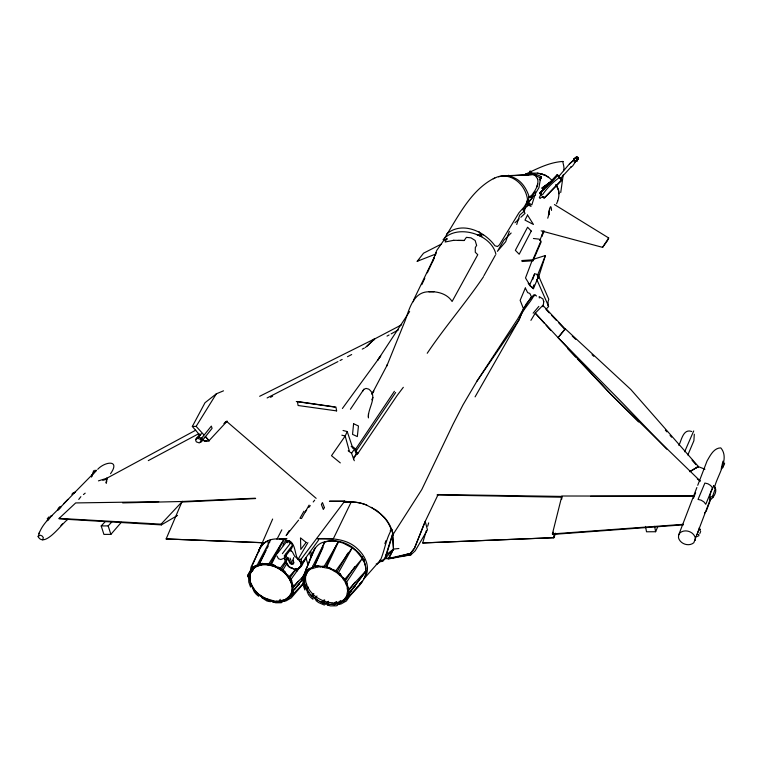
<?xml version="1.0" encoding="UTF-8"?>
<svg xmlns="http://www.w3.org/2000/svg" width="763" height="763" viewBox="0 0 763 763"><rect width="100%" height="100%" fill="white"/><g stroke="black" fill="none" stroke-linecap="round" stroke-linejoin="round"><path stroke-width="1.14" d="M288.567 575.817L291.704 580.672L291.695 584.162L289.101 578.297L286.964 575.617L287.823 574.892M288.28 558.135L289.396 562.455L290.503 563.819L293.221 563.876L292.935 560.176L293.717 557.543M347.289 583.457L347.232 586.995L344.685 581.044L342.539 578.325L343.417 577.581L347.289 583.457L346.259 583.972M368.415 416.856L368.472 413.689M392.583 536.475L393.489 549.112L385.124 558.468L388.701 558.878L393.489 549.112L392.773 533.366L384.991 558.039L382.692 561.053M543.628 301.738L543.027 299.02L539.193 296.578L539.336 297.98M249.825 575.188L249.196 574.596L250.55 572.612L249.825 575.188L250.331 580.805L249.119 577.467L249.196 574.596L252.124 568.13M696.877 487.519L678.593 535.168L678.507 537.839C680.224 544.019 688.875 546.928 693.825 542.722L710.353 499.193M563.18 161.613C561.921 161.127 565.24 168.06 563.485 170.664M252.849 588.674L254.317 591.954L256.263 594.282L258.6 596.246L258.829 595.817M695.188 540.452L695.293 537.781C693.605 531.573 684.888 528.635 679.947 532.898L678.593 535.168M303.75 577.801L291.275 593.223L292.172 587.891L291.619 585.021L292.715 584.677L290.865 579.565L300.059 566.814M292.057 590.648L293.164 590.543L292.715 584.677L292.553 587.205L305.629 573.967M306.344 572.479L304.275 577.858L303.617 577.248L305.086 575.245L304.275 577.858L304.685 583.561L304.046 583.18L303.483 580.166L303.617 577.248L306.373 570.676M348.224 587.491L348.09 590.095L366.011 570.705A28.26 20.735 32.1 0 0 362.349 558.487L356.168 551.01L352.229 547.844L338.362 572.879L340.765 574.911L344.227 580.014L362.301 558.487L346.507 582.331L348.224 587.491L347.136 587.863L347.642 590.781L346.612 596.189L363.875 574.005M563.228 174.899L560.729 192.553M347.461 593.585L348.577 593.471L348.767 590.552L354.995 582.236M558.964 193.783L558.583 190.445L555.865 184.608C559.46 189.253 559.622 195.586 557.705 200.946M543.838 301.328L543.037 306.745M368.395 417.914C367.413 408.329 378.505 396.388 368.758 389.14L366.04 388.415L363.798 389.34L350.408 409.273M505.516 175.814A22.9 21.202 58.3 0 1 512.488 177.159C521.463 180.173 526.68 188.814 529.312 197.331L530.209 197.169C534.11 192.171 539.04 185.934 537.724 179.152M195.681 430.218L106.887 478.21L106.324 483.017L106.715 481.005M723.372 465.668L723 467.605M106.133 483.036L106.782 478.277L98.437 480.871M541.043 178.676L541.358 176.425M392.773 533.366L392.497 535.33L421.777 489.598L453.079 424.18L462.988 404.895L476.846 381.328L517.791 318.81L526.537 303.493L533.633 295.004L534.987 294.642L536.523 296.034M547.748 218.208L549.102 213.516L548.463 215.214C548.635 212.858 550.8 200.679 551.544 210.388M549.684 208.614L548.626 215.023M291.447 563.819L291.676 562.455L290.026 558.135M292.343 546.041L292.048 547.7L283.884 558.325L280.803 559.527L278.495 558.754L276.959 555.989M542.646 196.673L543.99 198.275L562.073 180.087L557.343 174.756L557.085 176.148L552.889 180.898L540.385 192.858L540.08 193.554L541.329 195.147M57.845 510.485L58.236 508.444L59.504 506.966L61.46 506.27L75.079 492.173L73.134 492.869L71.875 494.338M700.672 531.41L699.852 533.48M283.092 545.698C282.997 542.436 285.934 539.832 289.129 540.633C295.739 544.029 294.585 553.89 297.894 559.613L307.928 542.627M572.937 161.146L573.518 160.144L574.854 160.306L575.483 162.071L574.348 162.443M574.186 159.391L574.348 158.656M575.359 158.389L575.483 157.769M575.579 158.141L576.342 156.92L577.705 157.092L578.478 158.275L577.4 159.486M560.538 178.456L570.962 167.078L570.562 167.355L572.612 166.029L575.34 162.004L574.777 160.43L573.585 160.287L569.417 163.931L558.402 176.902M577.019 160.592L576.904 159.19L575.56 158.342M577.782 159.152L577.257 157.655L576.122 157.521M577.953 159.333L577.849 157.931L576.265 157.35M578.163 158.742L578.278 158.227M426.345 530.676L422.683 542.951L553.433 537.715L554.176 534.243M561.568 499.527L562.054 497.218L437.008 494.968M709.647 497.61L710.782 492.307L713.672 485.869C718.393 489.684 714.34 497.419 710.048 499.803L709.647 497.61L712.642 496.265L715.484 487.986M413.327 301.738L413.851 299.506L434.328 257.131M273.717 565.965L273.984 564.887L277.074 567.443L273.717 565.965L267.05 564.677L267.05 563.542M318.591 540.042L302.119 562.903L301.232 566.547L305.19 559.527M329.091 568.511L329.368 567.414L332.525 570.018L329.091 568.511L322.253 567.205L322.244 566.051M683.486 524.82L552.717 534.424L552.393 533.928L561.873 496.007L694.111 496.15M543.208 230.76L541.768 236.444L544.248 231.036M526.308 203.807L524.458 210.903L519.651 215.147L516.732 224.494M380.298 559.68L379.745 561.759L377.036 564.286L376.197 563.933M432.84 261.041L436.703 250.493L444.095 239.935L447.099 238.876L446.422 239.267M693.472 498.191L695.618 492.774M699.061 534.844L698.593 536.112M288.967 566.499L285.763 562.856L284.618 559.308L285.572 555.96M67.907 519.431C62.967 522.016 44.674 548.845 38.15 536.647C41.059 524.114 52.113 515.912 60.411 506.994M38.15 536.647L39.876 535.121L41.927 535.836L43.348 537.562L42.68 539.832M39.047 533.566L39.409 532.316M258.333 552.431C259.43 546.194 264.503 541.291 270.56 539.746A29.128 21.116 33.5 0 1 283.769 539.66L268.462 564.525L265.343 563.695L259.801 563.79L259.992 562.197L270.55 539.708L257.904 563.647L257.77 565.173L255.061 565.745L251.208 568.368L251.103 566.947L261.156 545.803L252.439 565.087M427.681 526.212L428.672 522.865M721.397 467.9L722.971 461.167M534.93 194.994L531.84 204.894L528.292 202.605L527.376 200.869M545.411 255.519L537.476 275.424L538.277 278.161L545.411 255.519L533.556 259.229M699.061 529.255L697.115 534.501L698.45 534.653M312 554.701L315.071 548.006L305.057 571.945L305.2 573.29L302.539 577.248L302.243 579.603L302.005 578.478L306.068 570.085M47.201 518.811L48.985 516.847M540.032 180.03L541.263 176.816C536.875 173.668 530.895 173.315 525.955 175.223M553.433 537.715L554.024 537.667L555.512 533.165M306.707 584.096L305.601 587.415L309.32 592.985L305.047 587.205L304.609 584.42L305.601 587.415L305.047 587.205L305.829 585.011M536.618 187.355L537.772 183.883M91.465 476.827L93.601 471.792L91.465 476.827C90.74 474.805 98.57 469.255 95.69 470.266M435.244 255.243L436.093 252.706M532.641 279.592L534.472 274.194M384.895 543.685L385.916 540.69M313.059 594.263L312.048 596.609L309.788 593.891L318.314 600.739L312.048 596.609L312.83 594.377M532.231 260.278L525.507 277.951L530.447 286.068L532.832 288.385L533.995 285.038M509.35 231.313L505.688 241.69L497.419 251.351L503.828 240.316L511.153 233.02M532.832 288.385L533.995 285.143M714.454 488.043C716.467 476.474 730.477 459.078 720.777 447.871C713.767 447.967 710.143 455.683 707.072 460.928L697.725 485.306M540.156 179.801L541.263 176.816L540.109 178.876M539.803 240.402L542.55 233.84M304.227 578.011L302.987 581.244L303.073 584.859L304.838 589.942L305.849 587.233M483.914 275.72L495.34 255.243M552.717 534.424L553.566 532.231M556.57 203.826L557.734 200.917M313.088 598.802L312.916 599.241L310.541 597.248L308.586 594.882L307.079 591.544M523.38 309.273L519.193 319.592L475.082 396.865M286.44 560.252L287.289 558.192M287.146 559.489L287.947 557.543M710.763 499.107L706.3 510.981L704.573 512.955M250.703 573.08L252.477 568.845M323.483 600.576L322.759 602.999L329.788 604.391L319.211 601.158L322.759 602.999L324.084 599.832M250.016 575.34L248.671 578.526L248.767 582.083L250.569 587.1L251.714 584.439M263.159 542.693L166.143 538.955L181.852 502.054L255.643 498.554M687.835 454.996L693.891 440.737L694.292 434.252M645.498 526.403L646.519 531.782L655.627 531.735L657.859 526.48M521.997 261.49L533.06 260.746L541.148 241.928M684.621 451.791L693.72 430.933M533.06 260.746L532.841 259.801L540.938 240.994L539.136 239.143L533.413 238.495M260.135 547.758L272.649 519.031M724.173 465.115L724.612 463.046M678.898 445.449C681.473 440.27 683.266 428.31 691.717 431.496M306.287 571.449L308.195 569.398L311.123 568.807L308.719 570.342L305.686 574.653L305.038 573.89L307.222 569.332M528.864 196.835L528.292 202.605L527.634 200.602M333.879 569.703L333.412 570.743L336.617 572.527L342.082 577.4L340.25 573.9L334.719 570.171M303.617 577.248L306.554 570.753M314.432 566.394L317.618 565.774L321.175 566.871L317.799 566.899L312.096 568.654L311.685 567.596L314.432 566.394L323.083 547.252M251.466 567.224L250.588 570.686L248.089 574.587L247.851 576.904L247.66 575.807L252.048 567.558M343.045 430.485L347.222 431.553L345.181 436.035L331.504 455.702L340.317 462.903M554.434 204.56L608.683 237.961L607.377 240.822L602.57 247.355L541.129 230.846M434.281 257.932L427.328 272.839M421.815 284.647L424.819 278.18M444.81 237.732C458.496 216.206 470.847 189.901 494.729 177.951M446.412 239.239L445.134 242.005L453.67 240.307M303.483 580.166L306.945 572.879M251.676 568.874L253.478 566.852L256.292 566.26L253.984 567.777L251.122 572.031L250.502 571.277L252.677 566.785M257.713 564.687L259.477 563.895L266.144 550.304M267.164 548.215L268.195 546.127M249.196 574.596L252.353 568.206M391.781 529.284C385.592 539.279 384.724 551.334 379.745 561.759L385.315 558.468L392.974 533.356L391.781 529.284L390.151 530.895M363.026 390.885L363.798 389.34M323.417 566.175L325.763 566.423L337.208 543.552M305.047 587.205L306.116 585.068M371.781 399.793L372.954 397.475M290.56 596.218L291.771 593.833L290.684 593.795L289.52 596.075L285.41 599.451L288.71 598.192L293.574 592.679M276.969 539.231L281.824 529.827M249.119 577.467L250.188 575.416M252.324 571.334L253.392 569.284M602.57 247.355L608.683 237.961M372.907 392.201L387.509 364.456L386.841 365.925L405.143 320.66C409.378 308.977 413.384 291.609 429.006 291.781C437.533 291.208 447.347 293.869 452.106 301.499L477.762 254.708L475.273 252.248L475.311 247.565L476.608 245.409M200.049 435.368L192.324 426.479L204.999 402.74L216.33 393.822L223.511 390.828M268.185 563.666L270.474 563.914L281.995 542.455M453.661 240.278L464.209 240.498L466.384 237.35L470.99 237.846L475.158 240.479L476.617 245.438M345.782 599.232L347.079 596.819L345.992 596.771L344.733 599.089L340.432 602.512L343.836 601.234L349.406 594.72M398.887 548.502L393.489 549.112L388.443 558.468L410.57 553.394L414.462 548.273L425.22 521.396L438.134 494.529L561.94 496.427M354.309 460.738L353.574 458.906L356.187 454.128L354.499 449.016L351.171 446.355M306.697 590.2L308.395 587.129M334.947 602.35L333.755 604.325L334.375 604.706L340.308 602.97L330.408 604.315L334.375 604.706L336.063 601.683M309.082 505.116L301.519 518.525L299.907 518.287L303.96 511.21M110.54 473.728C120.802 459.173 104.655 461.663 97.731 469.302M337.217 571.563L347.861 553.051M372.029 394.099L373.803 391.038L371.982 394.07M286.697 563.79L282.768 570.257L285.143 572.26L288.595 577.286L295.872 569.16M312.048 596.609L313.831 593.604M260.221 547.901L263.55 543.704L266.306 541.787M530.914 320.365L535.245 313.154L542.855 305.362L565.116 328.91L558.459 337.189M216.33 393.822L196.139 426.355L192.324 426.479M48.222 520.004L50.797 516.713M283.931 570.686L281.681 568.969L286.02 561.892M289.244 530.543L286.154 535.55L298.591 520.118M291.886 567.958L296.569 571.268L298.495 568.254M427.223 353.269C444.848 326.965 465.773 302.949 483.542 276.683M435.845 253.993L417.208 261.299L423.551 253.182L441.558 243.979M409.626 311.514L377.571 360.346L380.737 355.892L342.396 408.491M315.043 598.898L316.96 595.979M721.655 468.091L723.391 465.478M280.25 599.308L278.962 601.244L275.72 601.234L278.629 601.521M443.074 239.63C456.989 223.435 491.544 234.069 495.912 254.27M345.649 580.414L354.814 566.613M403.322 387.308L397.056 395.577L357.37 454.204L355.692 449.073L394.404 391.305M356.34 450.704L395.644 392.506M526.06 205.075L528.673 201.222M531.935 196.406L535.197 191.589L535.55 195.137M304.008 560.986L305.982 558.077M316.206 600.128L315.92 600.538L318.591 602.56L324.342 605.049L326.402 602.932M476.846 381.328L519.193 319.592C521.94 310.255 529.312 304.132 533.757 295.93L534.997 295.663M353.574 458.906L351.581 453.26L354.499 449.016M322.759 602.999L324.79 600.109M290.045 577.677L295.5 569.932M535.273 193.897L538.955 187.622L540.452 178.876L540.042 177.722L533.776 174.555L530.247 173.964L526.804 175.194M542.445 194.823C546.937 188.318 552.498 182.443 558.955 177.846L562.073 180.087L557.343 174.756L539.689 193.192L541.215 194.975M93.229 471.276L94.44 470.332M528.654 202.309L534.09 195.5M302.119 562.903L300.984 559.336L344.676 501.186L329.711 501.186M345 598.383L342.864 601.025L343.836 601.234L351.505 590.867M93.563 473.098L94.021 472.488M326.306 603.991L328.376 601.254M285.486 561.148L279.763 568.96L277.093 566.938L271.37 564.477L283.779 539.632L285.639 540.185M78.751 499.431L80.868 496.665M384.962 558.058C393.67 559.031 402.158 555.34 410.504 553.385L414.5 548.177L425.22 521.396L427.452 529.894L415.244 550.772L410.914 554.825L388.701 558.878M284.198 555.998L292.496 545.211L290.837 542.712L288.042 541.682L285.753 542.722L277.265 553.661M282.377 553.661L290.837 542.712M341.385 601.482L339.297 604.172L338.257 604.496L341.071 603.962L346.44 600.939C352.382 590.791 365.563 583.514 366.059 570.734L350.379 592.031L348.987 592.775L348.643 595.13L345.877 599.05L347.165 598.516L362.387 581.196L359.697 583.819M304.075 577.295L294.89 589.112L293.478 589.856L293.192 592.174L290.598 596.037L291.895 595.512L303.025 583.609M334.375 604.706L336.531 601.95M533.137 313.164L538.85 306.392M296.569 571.268L300.021 566.89M293.288 587.663L298.314 581.311M309.95 568.54C299.63 578.268 309.11 593.891 319.611 599.069A23.949 17.396 32.2 0 0 333.097 602.789M201.432 441.691L212.085 428.358L211.332 426.097L200.659 439.412L201.432 441.691L199.238 442.902L196.282 441.844L195.509 439.564L199.954 434.061M528.292 202.605L531.782 198.256M289.244 596.256L287.737 597.982L288.71 598.192L293.154 592.651M201.442 433.708L197.703 438.353L195.509 439.564M305.171 511.954L306.64 510.142M308.834 507.414L310.293 505.602M313.221 501.968L314.69 500.156M337.551 604.124L340.441 600.567M283.979 572.126L284.675 571.258L286.497 574.711L281.099 569.913L277.961 568.158L278.419 567.138L281.681 568.969M343.836 601.234L349.015 594.863M339.535 574.768L340.25 573.9M261.881 597.124L261.547 597.524L266.964 601.015L270.436 601.711M285.848 599.337L283.311 601.406L286.03 600.872L291.247 597.896L303.293 583.819M347.842 595.235L344.418 599.356A23.949 17.396 32.2 0 1 334.175 602.77M698.326 467.328L698.307 466.412L630.81 389.483L565.345 328.863L558.039 337.618L622.694 403.198L666.776 449.149M340.04 602.083L337.112 605.584L336.13 605.841L330.455 605.889L327.308 605.03L327.976 604.744M47.249 520.709L47.907 519.946M547.414 184.532L546.718 185.342L547.7 184.35M548.187 183.673L551.878 180.917L548.187 183.673L548.988 184.522M541.959 188.051L549.331 182.777L541.959 188.051L542.665 188.814L547.338 185.743M548.54 184.188L548.959 183.559M542.665 188.814L543.504 187.841M288.71 598.192L293.335 592.832M291.504 593.662L293.011 591.926M380.651 559.87L363.808 578.983L366.86 573.137A28.117 20.658 32.1 0 0 357.361 548.711C346.688 538.392 331.152 538.277 317.284 538.64M284.58 599.909L281.27 602.741L275.767 602.789L272.687 601.94L273.402 601.664M348.577 593.471L355.396 585.879M60.926 525.545L62.461 523.847M358.457 452.459L353.517 457.447M121.336 522.274L110.883 534.377L103.921 534.405L101.193 525.945L105.008 521.863M101.193 525.945L108.165 525.888L111.961 521.806M177.541 515.416L161.384 524.887L59.171 518.869L59.123 518.382L161.06 524.162L182.471 501.31M385.315 558.468L382.883 561.053L380.603 561.721M293.164 590.543L299.506 583.924M58.646 509.655L61.05 507.166M546.213 309.025L548.673 306.497L536.77 279.411M530.171 197.169L531.63 195.7L529.312 197.331M63.749 503.609L67.926 499.374M73.763 493.442L96.291 470.58M367.051 346.23L374.633 338.953L401.7 324.761M365.429 347.489L374.261 339.03L374.643 339.754M286.764 560.319L287.517 559.603M514.987 222.767L519.174 218.838M520.852 217.264L525.039 213.335L522.932 209.711L528.091 205.629L527.071 203.864M59.123 518.382L75.68 502.931L158.733 501.673M446.469 234.174C461.663 220.774 484.495 231.227 494.901 245.753L497.476 246.516L499.374 244.913L518.974 212.734L523.971 207.174L526.394 203.301L527.51 199.334C526.098 189.672 519.679 180.659 510.38 177.235A22.232 20.611 59.7 0 0 497.266 176.968L493.299 178.79M574.1 158.809L574.892 158.179L576.513 158.37L577.419 159.782L576.59 161.26M574.32 158.876L574.825 158.437M575.884 157.693L576.494 157.092M573.585 160.287L569.417 163.931M577.496 159.744L578.173 159.085L578.077 157.674L576.17 157.111M576.513 161.031L577.267 160.507M83.463 494.558L85.189 493.156M223.902 423.57L226.63 421.405L316.149 498.344M696.476 467.872L698.307 466.412L689.771 471.563M385.63 555.311L393.489 549.112M544.324 186.725L545.974 185.438M545.268 186.248L542.808 188.175L544.124 189.567M540.08 193.554L541.673 192.324M417.208 261.299L418.954 260.011M257.77 593.652C277.484 606.032 255.481 593.671 255.491 590.982L257.989 593.519M689.924 471.715L698.298 466.622L704.945 469.207M196.463 438.382L198.657 437.17L201.613 438.229L202.376 440.509L200.183 441.72M721.083 468.959L721.951 467.948M387.022 336.092L389.092 334.976M391.152 333.86L398.372 329.94M148.289 460.623L198.647 433.746M270.522 397.304L272.629 396.207M225.114 422.216L227.221 421.109L209.119 440.575L205.295 436.398M267.117 397.952L337.942 361.595M340.06 360.517L342.167 359.43M347.461 356.712L351.686 354.547M362.253 349.12L364.371 348.033M259.649 396.293L374.261 339.03M290.693 581.177L291.704 580.672M523.666 175.07C536.141 169.262 548.902 162.252 562.941 161.46M524.276 174.975L526.193 174.136L523.637 175.099M267.374 541.32L269.511 540.395M444.104 239.963L447.108 238.905M102.824 480.356L105.952 479.383M50.282 516.208L52.103 515.826M259.477 563.895L261.528 563.485M526.174 174.164L530.409 173.296M263.407 563.552L266.001 564.353L262.73 564.382L257.226 566.108L256.826 565.078M293.221 563.876L291.638 563.876M295.701 569.017L298.219 568.549L300.059 567.186L300.918 565.135C301.194 561.091 297.694 558.43 294.718 556.361L292.363 551.849L289.568 549.98M280.631 601.425L285.324 599.909L284.465 599.594L278.962 601.244L279.601 601.616M388.71 558.421L393.231 557.667L393.45 558.44M399.545 556.446L410.914 554.825L410.504 553.385M574.673 158.303L576.37 158.504L577.324 159.992M577.219 159.152L577.782 159.076M576.99 159.41L577.877 159.305M577.047 159.581L577.715 159.496M575.779 161.127L576.714 160.993M575.76 161.365L577.505 160.64L576.628 158.17L574.129 158.504L574.224 160.392M524.505 175.128L533.251 174.67L535.521 175.862L537.743 179.143M530.581 174.67L529.78 171.332L530.848 171.274L531.964 173.411M279.315 539.04L287.012 538.726M552.393 533.928L683.457 524.315M532.841 259.801L521.778 260.545M507.843 175.995L529.961 174.632M344.075 502.435L351.19 502.044A35.842 26.753 32 0 1 366.774 505.049M344.084 502.149L346.173 502.044L343.884 502.092M166.143 538.955L262.901 542.751M527.376 174.784L503.17 175.891A22.9 21.202 58.3 0 0 498.601 176.844M255.395 498.201L181.995 501.491L122.671 502.903M554.024 537.667L422.683 542.951M204.16 437.39L206.077 437.333L209.148 441.148L204.36 441.281L202.51 439.002M204.675 440.709L206.897 440.642M284.618 559.308L287.775 559.241M279.287 539.183L286.23 539.06M529.78 171.332L531.382 173.459M483.523 234.737L477.199 234.832L481.854 236.635L479.021 231.637M344.218 502.149L351.19 502.044L333.202 539.031L317.789 538.859M429.006 291.781L433.928 291.743M696.075 536.503L697.506 536.494M590.514 496.331L694.092 495.969M329.416 501.291L344.733 501.291M344.046 502.044L351.19 502.044L344.294 501.234M458.086 240.45L464.2 240.479M531.43 173.125L537.343 173.134L545.402 175.28M343.77 501.796L350.751 501.987A35.832 26.753 32 0 1 366.326 504.992L376.55 510.342L384.666 517.686A34.345 25.637 32 0 1 392.945 535.388M297.761 559.25L300.984 559.336M294.232 568.826C299.888 570.829 304.723 564 299.115 560.338M271.762 600.92L274.012 601.187M296.302 401.548L334.862 407.099M537.314 173.163C542.522 173.602 547.576 175.938 551.239 179.648M341.843 435.187L345.181 436.035L349.387 451.267M540.175 173.611L542.884 174.336M325.763 566.423L327.565 566.919M270.474 563.914L273.106 564.639M268.09 599.604L264.78 598.135L275.138 601.311M269.158 600.195L270.894 600.681M197.703 438.353L200.659 439.412M576.838 157.025L578.077 157.807M250.779 584.391L251.304 584.611C260.898 598.936 249.797 585.488 250.274 581.654L251.304 584.611M508.482 175.252L509.255 175.624M290.178 567.147L292.878 568.53C289.32 568.187 285.972 564.944 286.287 561.234M527.252 204.331L531.029 206.401L527.061 201.823M348.186 450.819L351.581 453.26M545.373 175.309L548.692 177.312M371.362 507.347L380.422 513.737L384.228 517.619A34.335 25.646 32 0 1 387.404 521.825M352.344 446.422L355.692 449.073M697.306 478.859L700.081 481.052M572.26 336.111L575.703 339.344M592.059 354.709L593.776 356.321M700.157 480.957L610.858 394.271L577.333 358.848M638.583 421.949L610.858 394.271L535.245 313.154L544.544 323.483M567.529 348.481L575.703 357.113M546.07 309.482L549.255 312.849M551.639 315.377L556.408 320.422M558.793 322.949L564.353 328.843M548.492 183.749L549.207 184.522M549.122 182.586L550.047 183.54M196.139 426.355L203.769 434.719M557.343 174.756L562.073 180.087M546.089 325.2L550.743 330.369M665.346 430.094L666.919 431.868M670.057 435.415L671.621 437.189M692.041 460.232L695.97 464.667M528.206 283.34L529.703 285.162M308.195 569.398L308.719 570.342M253.478 566.852L253.984 567.777M286.697 562.674L288.004 565.097M352.783 448.148L347.222 431.553M713.672 485.869L714.101 486.813M161.06 524.162L161.384 524.887M538.163 274.985L548.807 299.277L548.072 301.576L548.082 305.858M289.33 560.815L290.188 562.856L288.214 558.421M292.935 560.176L294.022 562.865M712.9 497.695L712.642 496.265M573.948 159.343L574.272 160.249M540.748 178.8L540.357 177.645L540.538 178.504M286.611 540.633L287.317 542.77M108.165 525.888L110.883 534.377M285.82 554.253L287.174 558.535M305.915 557.896L307.689 563.504M310.837 551.763L311.895 555.14M309.435 552.288L310.846 556.78M106.887 478.21L107.106 478.992L106.782 478.277M537.629 275.462L538.277 278.161M530.352 171.284L531.153 174.613M654.616 526.346L655.627 531.735M289.129 540.633L289.53 542.913M290.522 548.626L290.922 550.905M317.618 565.774L317.799 566.899M262.548 563.275L262.73 564.382M362.549 556.618L363.035 560.576M542.855 305.362L542.894 306.116M565.345 328.863L565.373 329.645M531.601 195.7L531.716 198.723M698.298 466.622L698.317 467.528M282.777 570.877A16.548 11.979 32.3 0 1 279.477 568.931M364.189 559.46A21.66 15.947 32.1 0 1 364.428 561.425M365.696 569.103A26.934 19.781 32.1 0 0 359.011 553.08L352.64 547.376L348.939 545.068A28.021 20.563 32.1 0 0 325.515 541.93M365.544 571.325A26.934 19.781 32.1 0 1 365.115 573.452M267.718 542.922A27.621 20 33.5 0 1 269.806 542.083M258.619 551.887A27.735 20.105 33.5 0 1 259.658 548.807M387.957 522.703A34.335 25.646 32 0 1 391.314 529.884M312.811 566.146L312.716 567.701L309.912 568.273L305.877 570.934L305.744 569.494C311.218 560.023 311.895 544.4 324.847 541.825L312.811 566.146M314.995 564.677L314.833 566.299L320.546 566.203L323.741 567.052L338.457 541.749L343.226 543.122L352.201 547.853L335.3 571.563L332.582 569.503L326.736 566.995L338.467 541.72A29.604 21.707 32.1 0 0 324.838 541.787L314.995 564.677M353.603 423.723L352.544 434.366L357.332 436.589L358.448 426.002L353.603 423.723M250.827 572.45C246.916 583.008 255.166 593.452 263.988 598.43A23.605 16.92 33.5 0 0 288.118 598.697C298.304 588.979 288.586 573.566 278.257 568.416A23.596 16.91 33.5 0 0 253.984 568.321L250.827 572.45M700.215 529.675L700.072 530.314L699.213 527.882L700.215 529.675M541.32 193.812L539.336 197.541L540.09 198.475L541.434 197.216L543.857 196.797L544.544 197.779L561.806 179.658L557.143 174.899L540.042 192.743L541.32 193.812M538.487 276.416L533.385 288.872L532.784 287.68L529.455 285.381L534.644 273.793L536.379 274.146L538.487 276.416M712.508 487.843L705.785 504.276L703.887 501.892L701.159 500.185L698.04 499.412L704.878 483.055L707.959 483.809L710.639 485.497L712.508 487.843M525.335 288.013L520.147 300.336L523.599 309.091L531.391 296.673L529.818 293.45L527.643 292.611L525.335 288.013M527.519 215.052L524.992 220.116L533.442 224.456L527.519 215.052M531.248 231.055L519.193 254.232L515.359 250.321L527.586 227.231L531.248 231.055M324.399 507.576L323.321 509.474L321.376 504.486L322.463 502.588L324.399 507.576M306.144 542.417L300.794 549.417L300.517 537.886L306.144 542.417M530.581 173.869L527.958 174.708L530.581 173.869M336.626 410.895L298.114 405.506L297.379 401.51L335.911 407.06L336.626 410.895"/></g></svg>
